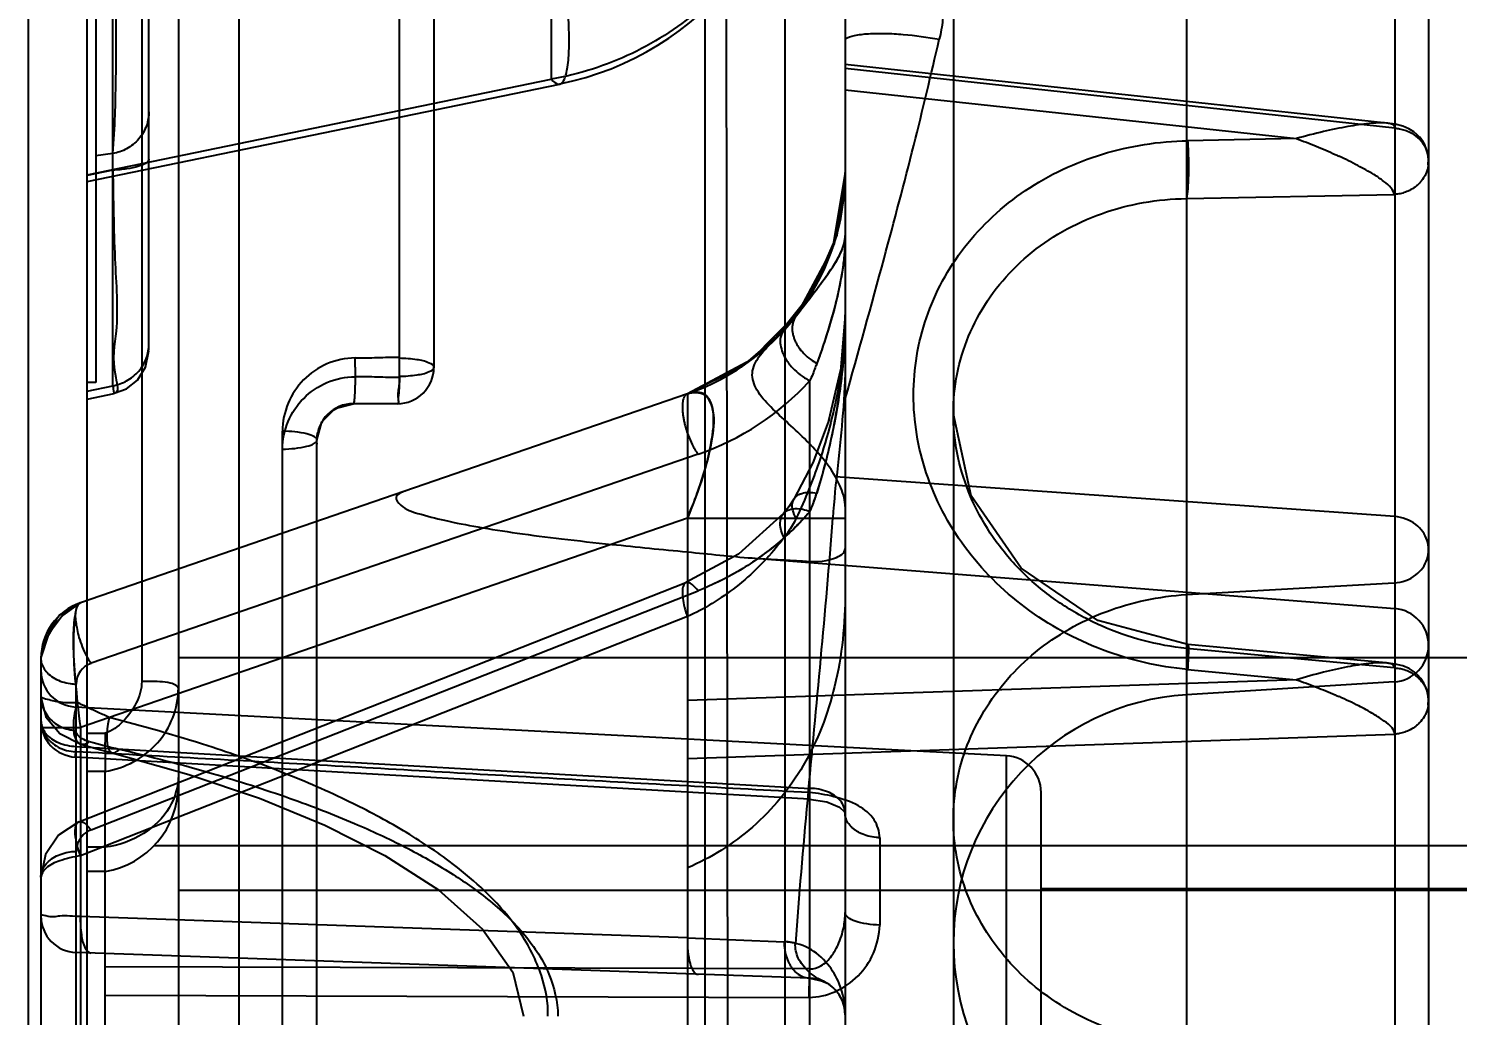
# Model space of a CAD drawing. Header units: millimetres. Extents: x 2588 to 3182, y 1243 to 1719.
# Drawn here: x 3063.8 to 3083.44, y 1511.33 to 1524.9 of the extents above; entities that cross this region are included whole.
import ezdxf

# ---------------------------------------------------------------- set-up
doc = ezdxf.new("R2010")
doc.units = ezdxf.units.MM
doc.styles.get("Standard").update_dxf_attribs({"font": 'arial.ttf'})
doc.dimstyles.get("Standard").update_dxf_attribs({"dimtxt": 0.18, "dimasz": 0.18, "dimexe": 0.18, "dimexo": 0.0625, "dimgap": 0.09, "dimtad": 0, "dimtih": 1, "dimtoh": 1, "dimzin": 0, "dimdsep": 46, "dimtxsty": 'Standard', "dimcen": 0.09, "dimadec": 0, "dimazin": 0, "dimtfac": 1, "dimtofl": 0, "dimtmove": 0, "dimatfit": 3, "dimfxl": 0, "dimtolj": 1, "dimtzin": 0, "dimarcsym": 0})

# ---------------------------------------------------------------- blocks, each defined once
blk = doc.blocks.new('*D48')
at = {"color": 4, "lineweight": -2, "transparency": 16777216}
for p, q in [((3063.796, 1492.05), (3063.796, 1666.695)), ((3071.796, 1666.695), (3087.793, 1666.695)), ((3133.795, 1666.695), (3114.696, 1666.695)), ((3141.795, 1501.767), (3141.795, 1666.695))]:
    blk.add_line(p, q, dxfattribs=at)
at = {"color": 4, "transparency": 16777216}
for points in [[(3071.796, 1668.028), (3071.796, 1665.362), (3063.796, 1666.695)], [(3133.795, 1668.028), (3133.795, 1665.362), (3141.795, 1666.695)]]:
    blk.add_solid(points, dxfattribs=at)
at = {"layer": 'Defpoints', "color": 0, "transparency": 16777216}
for p in [(3063.796, 1666.695), (3141.795, 1501.767), (3063.796, 1492.05)]:
    blk.add_point(p, dxfattribs=at)
at = {"color": 6, "transparency": 16777216, "insert": (3101.245, 1666.695), "char_height": 8, "attachment_point": 5}
blk.add_mtext('\\A1;78.00', dxfattribs=at)

msp = doc.modelspace()

# ---------------------------------------------------------------- linework, layer by layer
at = {"color": 6, "linetype": 'Continuous'}
for p, q in [((3064.6, 1329.21), (3064.6, 1649.21)), ((3068.893, 1520.113), (3068.893, 1596.347)), ((3069.367, 1595.848), (3069.367, 1520.241)), ((3065.855, 1594.741), (3065.855, 1415.981)), ((3066.685, 1580.05), (3066.685, 1439.898)), ((3074.19, 1578.646), (3074.19, 1498.3)), ((3075.021, 1577.657), (3075.021, 1440.874)), ((3082.576, 1553.105), (3082.576, 1435.377)), ((3083.04, 1552.602), (3083.04, 1435.879)), ((3079.712, 1551.921), (3079.712, 1436.56)), ((3076.508, 1548.511), (3076.508, 1439.971)), ((3065.352, 1543.218), (3065.352, 1515.923)), ((3073.091, 1543.17), (3073.091, 1445.311)), ((3073.36, 1543.192), (3073.415, 1501.396)), ((3065.45, 1520.47), (3065.45, 1538.53)), ((3064.72, 1532.031), (3064.72, 1520.031)), ((3070.979, 1526.162), (3070.979, 1524.201)), ((3064.954, 1519.988), (3064.954, 1525.21)), ((3082.463, 1523.596), (3075.021, 1524.402)), ((3082.575, 1523.527), (3075.021, 1524.345)), ((3064.6, 1522.887), (3070.979, 1524.201)), ((3064.6, 1522.795), (3071.098, 1524.134)), ((3075.021, 1524.056), (3081.224, 1523.385)), ((3081.224, 1523.385), (3079.727, 1523.355)), ((3064.954, 1523.179), (3064.72, 1523.148)), ((3064.954, 1522.95), (3064.6, 1522.875)), ((3075.02, 1522.917), (3074.848, 1521.877)), ((3079.712, 1522.56), (3082.568, 1522.616)), ((3074.848, 1521.877), (3074.348, 1520.949)), ((3075.021, 1520.964), (3074.956, 1520.191)), ((3074.348, 1520.949), (3074.182, 1520.751)), ((3074.958, 1520.207), (3074.793, 1519.504)), ((3064.72, 1520.031), (3064.6, 1520.031)), ((3064.6, 1519.914), (3064.954, 1519.988)), ((3074.536, 1504.202), (3074.536, 1520.058)), ((3072.852, 1519.876), (3064.508, 1517.003)), ((3064.6, 1519.803), (3064.974, 1519.881)), ((3072.852, 1519.876), (3072.852, 1504.383)), ((3068.867, 1519.741), (3068.26, 1519.741)), ((3067.286, 1469.118), (3067.286, 1519.364)), ((3067.763, 1519.184), (3067.76, 1519.222)), ((3072.998, 1519.046), (3064.654, 1516.173)), ((3082.576, 1518.189), (3074.886, 1518.738)), ((3072.852, 1518.166), (3064.508, 1515.293)), ((3072.852, 1518.166), (3075.021, 1518.166)), ((3073.893, 1517.608), (3082.576, 1516.925)), ((3064.487, 1513.997), (3072.831, 1517.282)), ((3079.712, 1517.117), (3082.568, 1517.278)), ((3064.654, 1513.885), (3072.998, 1517.17)), ((3072.852, 1516.815), (3064.508, 1513.529)), ((3064.034, 1516.5), (3063.966, 1516.253)), ((3089.855, 1516.25), (3065.855, 1516.25)), ((3082.568, 1516.111), (3079.712, 1516.378)), ((3082.456, 1516.178), (3079.731, 1516.433)), ((3063.966, 1516.243), (3063.966, 1508.017)), ((3079.727, 1516.088), (3081.224, 1515.948)), ((3064.45, 1508.372), (3064.45, 1515.888)), ((3081.224, 1515.948), (3072.852, 1515.661)), ((3082.568, 1515.919), (3079.712, 1515.741)), ((3077.238, 1514.902), (3064.442, 1515.572)), ((3063.966, 1515.293), (3064.508, 1515.293)), ((3064.508, 1515.293), (3064.508, 1508.967)), ((3064.85, 1515.207), (3064.6, 1515.207)), ((3064.85, 1515.207), (3064.85, 1515.107)), ((3072.852, 1514.866), (3082.575, 1515.2)), ((3064.439, 1514.886), (3074.524, 1514.309)), ((3064.45, 1515.032), (3074.536, 1514.455)), ((3077.238, 1507.75), (3077.238, 1514.902)), ((3064.6, 1514.689), (3064.85, 1514.689)), ((3064.85, 1507.139), (3064.85, 1514.687)), ((3077.714, 1508.252), (3077.714, 1514.4)), ((3075.497, 1513.776), (3075.497, 1512.576)), ((3064.85, 1513.645), (3064.6, 1513.645)), ((3089.855, 1513.663), (3065.517, 1513.663)), ((3064.85, 1513.311), (3064.6, 1513.311)), ((3090.855, 1513.05), (3065.855, 1513.05)), ((3141.795, 1513.076), (3077.714, 1513.076)), ((3072.852, 1512.401), (3064.508, 1512.693)), ((3072.852, 1512.401), (3074.182, 1512.347)), ((3074.536, 1511.845), (3064.45, 1512.197)), ((3074.536, 1511.973), (3064.85, 1512.001)), ((3074.536, 1511.845), (3074.73, 1511.799)), ((3064.85, 1511.612), (3074.527, 1511.583))]:
    msp.add_line(p, q, dxfattribs=at)
for points in [[(3083.036, 1523.023), (3083.039, 1523.101), (3083.03, 1523.172), (3083.009, 1523.248), (3082.97, 1523.329), (3082.932, 1523.384), (3082.885, 1523.437), (3082.836, 1523.478), (3082.769, 1523.52), (3082.685, 1523.555), (3082.581, 1523.58), (3082.465, 1523.595)], [(3083.025, 1523.193), (3083.009, 1523.244), (3082.987, 1523.298), (3082.955, 1523.352), (3082.914, 1523.406)], [(3075.02, 1522.917), (3074.904, 1522.058), (3074.56, 1521.259), (3074.015, 1520.582)], [(3075.02, 1522.917), (3074.868, 1521.939), (3074.423, 1521.05)], [(3074.423, 1521.05), (3073.73, 1520.342), (3072.852, 1519.876)], [(3074.348, 1520.949), (3074.266, 1520.848), (3074.182, 1520.751)], [(3074.181, 1520.751), (3073.589, 1520.242), (3072.851, 1519.876)], [(3064.973, 1519.884), (3065.141, 1519.946), (3065.293, 1520.066), (3065.405, 1520.244), (3065.45, 1520.468)], [(3067.76, 1519.24), (3067.829, 1519.49), (3068.011, 1519.673), (3068.26, 1519.741)], [(3067.951, 1519.632), (3068.103, 1519.715), (3068.26, 1519.741)], [(3079.731, 1516.433), (3078.494, 1516.763), (3077.44, 1517.481), (3076.752, 1518.477), (3076.508, 1519.595)], [(3074.799, 1519.524), (3074.578, 1518.929), (3074.317, 1518.43)], [(3067.76, 1469.241), (3067.76, 1519.263), (3067.764, 1519.305), (3067.772, 1519.349)], [(3074.317, 1518.43), (3074.246, 1518.323), (3074.174, 1518.232)], [(3074.175, 1518.233), (3073.554, 1517.672), (3072.831, 1517.282)], [(3064.507, 1517.004), (3064.261, 1516.83), (3064.071, 1516.575), (3063.966, 1516.251)], [(3064.508, 1517.003), (3064.222, 1516.834), (3064.036, 1516.571), (3063.966, 1516.244)], [(3064.507, 1517.004), (3064.319, 1516.883), (3064.158, 1516.712), (3064.034, 1516.5)], [(3083.035, 1515.596), (3083.04, 1515.676), (3083.03, 1515.753), (3083.01, 1515.825), (3082.975, 1515.901), (3082.934, 1515.964), (3082.887, 1516.017), (3082.841, 1516.058), (3082.774, 1516.101), (3082.688, 1516.138), (3082.58, 1516.163), (3082.459, 1516.178)], [(3063.966, 1515.713), (3064.032, 1515.44), (3064.226, 1515.208), (3064.513, 1515.063)], [(3083.032, 1515.738), (3083.027, 1515.768), (3083.02, 1515.794), (3083.011, 1515.819), (3083.002, 1515.845)], [(3064.512, 1515.063), (3064.72, 1515.003), (3064.945, 1514.943)], [(3064.945, 1514.943), (3065.999, 1514.647), (3066.971, 1514.318), (3067.87, 1513.949), (3068.695, 1513.533), (3069.43, 1513.059), (3070.037, 1512.522), (3070.451, 1511.93), (3070.597, 1511.326)], [(3074.524, 1514.308), (3074.768, 1514.269), (3074.941, 1514.196), (3075.013, 1514.133), (3075.02, 1514.111)], [(3064.488, 1513.996), (3064.205, 1513.813), (3064.028, 1513.545), (3063.966, 1513.235)], [(3074.536, 1511.845), (3074.665, 1511.824), (3074.773, 1511.776), (3074.861, 1511.711), (3074.93, 1511.631), (3074.98, 1511.541), (3075.01, 1511.444), (3075.021, 1511.343)]]:
    msp.add_lwpolyline(points, dxfattribs=at)
for centre, radius, start, end in [((3070.25, 1528.248), 4.2, 281.6448, 0), ((3071.805, 1522.917), 3.216, 289.0001, 360), ((3060.048, 1520.243), 8.846, 359.9893, 0.9018), ((3059.39, 1520.242), 8.897, 359.9915, 0.8141), ((3068.867, 1520.241), 0.5, 270, 0), ((3071.788, 1522.561), 3.717, 288.992, 317.6662), ((3068.26, 1519.241), 0.5, 90, 180), ((3064.77, 1516.243), 0.804, 109, 180), ((3082.536, 1516.422), 0.504, 273.5697, 85.5), ((3064.468, 1516.074), 0.502, 180, 267), ((3064.752, 1515.888), 0.301, 108.9838, 180.0199), ((3079.925, 1512.331), 3.417, 93.5697, 266.4303), ((3064.468, 1515.387), 0.503, 180.0141, 266.7508), ((3067.611, 1526.019), 11.321, 254.7357, 256.8906), ((3077.211, 1514.4), 0.502, 0, 87), ((3064.649, 1514.5), 1.206, 279.594, 359.9998), ((3064.468, 1512.7), 0.502, 179.9979, 268.0026), ((3074.518, 1511.343), 0.502, 0, 88)]:
    msp.add_arc(centre, radius, start, end, dxfattribs=at)
msp.add_ellipse((3083.591, 1530.421), major_axis=(39.427, 0), ratio=0.335213, start_param=-1.874194, end_param=-1.846674, dxfattribs=at)
for points, knots in [([(3074.714, 1529.754), (3074.712, 1529.629), (3074.848, 1529.301), (3075.139, 1528.802), (3075.534, 1528.263), (3075.873, 1527.701), (3076.127, 1527.139), (3076.307, 1526.561), (3076.399, 1525.995), (3076.414, 1525.479), (3076.369, 1525.072), (3076.338, 1524.836), (3076.313, 1524.751)], [0, 0, 0, 0, 0.06935, 0.188636, 0.324328, 0.438175, 0.551863, 0.665673, 0.772827, 0.868902, 0.95076, 1, 1, 1, 1]), ([(3074.45, 1528.248), (3074.45, 1527.866), (3074.34, 1527.098), (3073.857, 1526.039), (3073.094, 1525.152), (3072.113, 1524.506), (3071.362, 1524.268), (3070.979, 1524.201)], [0, 0, 0, 0, 0.198155, 0.396957, 0.596853, 0.797952, 1, 1, 1, 1]), ([(3064.954, 1523.179), (3064.971, 1523.355), (3064.993, 1523.84), (3065.005, 1524.728), (3064.997, 1525.889), (3064.983, 1526.74), (3064.975, 1527.19)], [0, 0, 0, 0, 0.132073, 0.362945, 0.663591, 1, 1, 1, 1]), ([(3071.097, 1524.134), (3071.127, 1524.14), (3071.164, 1524.196), (3071.189, 1524.277), (3071.216, 1524.419), (3071.229, 1524.651), (3071.22, 1525.161), (3071.142, 1525.967), (3071.042, 1526.654), (3070.979, 1527.035)], [0, 0, 0, 0, 0.031471, 0.05668, 0.089223, 0.176715, 0.293631, 0.607035, 1, 1, 1, 1]), ([(3075.02, 1524.755), (3075.059, 1524.778), (3075.167, 1524.809), (3075.35, 1524.83), (3075.575, 1524.832), (3075.9, 1524.813), (3076.149, 1524.779), (3076.313, 1524.751)], [0, 0, 0, 0, 0.102945, 0.252056, 0.42397, 0.619423, 1, 1, 1, 1]), ([(3075.021, 1519.806), (3075.203, 1520.448), (3075.524, 1521.609), (3075.961, 1523.256), (3076.202, 1524.264), (3076.313, 1524.751)], [0, 0, 0, 0, 0.392119, 0.706552, 1, 1, 1, 1]), ([(3070.979, 1524.201), (3070.989, 1524.19), (3071.02, 1524.157), (3071.067, 1524.128), (3071.097, 1524.134)], [0, 0, 0, 0, 0.336573, 1, 1, 1, 1]), ([(3065.45, 1523.754), (3065.45, 1523.689), (3065.426, 1523.552), (3065.319, 1523.37), (3065.153, 1523.236), (3065.02, 1523.19), (3064.954, 1523.179)], [0, 0, 0, 0, 0.239578, 0.496042, 0.7549, 1, 1, 1, 1]), ([(3082.463, 1523.596), (3082.384, 1523.604), (3082.204, 1523.593), (3081.916, 1523.549), (3081.581, 1523.481), (3081.348, 1523.419), (3081.224, 1523.385)], [0, 0, 0, 0, 0.18877, 0.424904, 0.694615, 1, 1, 1, 1]), ([(3082.576, 1523.527), (3082.577, 1523.536), (3082.574, 1523.559), (3082.538, 1523.582), (3082.499, 1523.591), (3082.472, 1523.595), (3082.463, 1523.596)], [0, 0, 0, 0, 0.179018, 0.432727, 0.814851, 1, 1, 1, 1]), ([(3082.576, 1523.527), (3082.598, 1523.526), (3082.645, 1523.52), (3082.717, 1523.501), (3082.793, 1523.469), (3082.854, 1523.429), (3082.901, 1523.389), (3082.947, 1523.342), (3082.985, 1523.286), (3083.014, 1523.223), (3083.029, 1523.173), (3083.039, 1523.121), (3083.041, 1523.067), (3083.037, 1523.014), (3083.026, 1522.962), (3083.009, 1522.912), (3082.979, 1522.85), (3082.939, 1522.795), (3082.892, 1522.749), (3082.844, 1522.709), (3082.782, 1522.671), (3082.705, 1522.64), (3082.634, 1522.623), (3082.589, 1522.617), (3082.568, 1522.616)], [0, 0, 0, 0, 0.046356, 0.098012, 0.155049, 0.217226, 0.250098, 0.283998, 0.35423, 0.39038, 0.426984, 0.463894, 0.500967, 0.53806, 0.575028, 0.611721, 0.64798, 0.718442, 0.752438, 0.785385, 0.847629, 0.904622, 0.956138, 1, 1, 1, 1]), ([(3075.96, 1519.861), (3075.961, 1520.219), (3076.081, 1520.951), (3076.622, 1521.94), (3077.474, 1522.724), (3078.545, 1523.226), (3079.332, 1523.347), (3079.727, 1523.355)], [0, 0, 0, 0, 0.189325, 0.383918, 0.584874, 0.791339, 1, 1, 1, 1]), ([(3079.727, 1523.355), (3079.732, 1523.284), (3079.736, 1523.2), (3079.738, 1523.115), (3079.738, 1523.103)], [0, 0, 0, 0, 0.849713, 1, 1, 1, 1]), ([(3081.224, 1523.385), (3081.315, 1523.351), (3081.493, 1523.281), (3081.687, 1523.198), (3081.789, 1523.151), (3081.807, 1523.143)], [0, 0, 0, 0, 0.46265, 0.909568, 1, 1, 1, 1]), ([(3082.568, 1522.616), (3082.562, 1522.648), (3082.523, 1522.719), (3082.418, 1522.804), (3082.266, 1522.908), (3082.057, 1523.02), (3081.895, 1523.102), (3081.807, 1523.143)], [0, 0, 0, 0, 0.103922, 0.247303, 0.424758, 0.690302, 1, 1, 1, 1]), ([(3064.954, 1522.95), (3064.963, 1522.544), (3064.963, 1521.827), (3065.047, 1520.811), (3064.92, 1520.32), (3065.046, 1519.897), (3064.974, 1519.881)], [0, 0, 0, 0, 0.396588, 0.720199, 0.927711, 1, 1, 1, 1]), ([(3065.45, 1523.102), (3065.45, 1523.082), (3065.419, 1523.049), (3065.368, 1523.023), (3065.277, 1522.99), (3065.137, 1522.964), (3065.018, 1522.953), (3064.954, 1522.95)], [0, 0, 0, 0, 0.114201, 0.208965, 0.331681, 0.64562, 1, 1, 1, 1]), ([(3079.738, 1523.103), (3079.739, 1523.035), (3079.74, 1522.898), (3079.732, 1522.717), (3079.721, 1522.603), (3079.712, 1522.56)], [0, 0, 0, 0, 0.372964, 0.755013, 1, 1, 1, 1]), ([(3079.712, 1516.378), (3079.512, 1516.398), (3079.112, 1516.471), (3078.536, 1516.673), (3078.001, 1516.964), (3077.527, 1517.335), (3077.129, 1517.773), (3076.82, 1518.263), (3076.61, 1518.79), (3076.504, 1519.334), (3076.503, 1519.881), (3076.609, 1520.417), (3076.82, 1520.926), (3077.129, 1521.39), (3077.528, 1521.794), (3078.003, 1522.124), (3078.539, 1522.369), (3079.116, 1522.521), (3079.514, 1522.558), (3079.712, 1522.56)], [0, 0, 0, 0, 0.061457, 0.123796, 0.186017, 0.247176, 0.307148, 0.366103, 0.423622, 0.479656, 0.534847, 0.589989, 0.645757, 0.702336, 0.759676, 0.818294, 0.878394, 0.939252, 1, 1, 1, 1]), ([(3074.348, 1520.949), (3074.418, 1521.04), (3074.543, 1521.202), (3074.724, 1521.438), (3074.868, 1521.643), (3074.981, 1521.844), (3075.021, 1521.982), (3075.021, 1522.053)], [0, 0, 0, 0, 0.26501, 0.469084, 0.681768, 0.837699, 1, 1, 1, 1]), ([(3074.348, 1520.949), (3074.478, 1521.117), (3074.675, 1521.372), (3074.926, 1521.724), (3075.02, 1521.939), (3075.021, 1522.053)], [0, 0, 0, 0, 0.48966, 0.73683, 1, 1, 1, 1]), ([(3075.021, 1522.055), (3075.021, 1521.887), (3074.98, 1521.461), (3074.832, 1520.874), (3074.693, 1520.461), (3074.631, 1520.295)], [0, 0, 0, 0, 0.277956, 0.705816, 1, 1, 1, 1]), ([(3075.021, 1522.053), (3075.021, 1521.993), (3075.016, 1521.864), (3074.996, 1521.657), (3074.959, 1521.426), (3074.906, 1521.182), (3074.84, 1520.932), (3074.766, 1520.683), (3074.695, 1520.471), (3074.649, 1520.342), (3074.632, 1520.295)], [0, 0, 0, 0, 0.098322, 0.214738, 0.345192, 0.484985, 0.628927, 0.773471, 0.915628, 1, 1, 1, 1]), ([(3075.021, 1520.964), (3075.021, 1520.766), (3074.999, 1520.405), (3074.923, 1519.911), (3074.814, 1519.429), (3074.683, 1518.989), (3074.52, 1518.55), (3074.411, 1518.298), (3074.348, 1518.166)], [0, 0, 0, 0, 0.204942, 0.373467, 0.516539, 0.715509, 0.848626, 1, 1, 1, 1]), ([(3074.348, 1520.949), (3074.333, 1520.93), (3074.306, 1520.882), (3074.288, 1520.795), (3074.296, 1520.715), (3074.312, 1520.654), (3074.329, 1520.609), (3074.351, 1520.564), (3074.389, 1520.502), (3074.452, 1520.425), (3074.538, 1520.35), (3074.603, 1520.31), (3074.631, 1520.295)], [0, 0, 0, 0, 0.087303, 0.205479, 0.325585, 0.385556, 0.444683, 0.505739, 0.571821, 0.717715, 0.877285, 1, 1, 1, 1]), ([(3075.021, 1520.962), (3075.021, 1520.674), (3074.987, 1520.105), (3074.845, 1519.286), (3074.706, 1518.763), (3074.631, 1518.512)], [0, 0, 0, 0, 0.348198, 0.684489, 1, 1, 1, 1]), ([(3074.631, 1518.512), (3074.695, 1518.707), (3074.839, 1519.237), (3074.982, 1520.056), (3075.021, 1520.681), (3075.021, 1520.961)], [0, 0, 0, 0, 0.247483, 0.661521, 1, 1, 1, 1]), ([(3074.886, 1518.738), (3074.836, 1518.826), (3074.712, 1518.999), (3074.491, 1519.237), (3074.244, 1519.465), (3074.004, 1519.686), (3073.803, 1519.9), (3073.711, 1520.165), (3073.832, 1520.403), (3073.951, 1520.52), (3074.015, 1520.582)], [0, 0, 0, 0, 0.129249, 0.268584, 0.413172, 0.55571, 0.683431, 0.786058, 0.886521, 1, 1, 1, 1]), ([(3074.182, 1520.751), (3074.157, 1520.724), (3074.125, 1520.655), (3074.127, 1520.545), (3074.153, 1520.459), (3074.183, 1520.393), (3074.211, 1520.345), (3074.242, 1520.299), (3074.294, 1520.234), (3074.375, 1520.156), (3074.464, 1520.094), (3074.521, 1520.065), (3074.536, 1520.058)], [0, 0, 0, 0, 0.126641, 0.245727, 0.371503, 0.434398, 0.495836, 0.559168, 0.628174, 0.78058, 0.943882, 1, 1, 1, 1]), ([(3064.954, 1519.988), (3065.02, 1520), (3065.153, 1520.046), (3065.319, 1520.179), (3065.426, 1520.361), (3065.45, 1520.498), (3065.45, 1520.564)], [0, 0, 0, 0, 0.245093, 0.503953, 0.760419, 1, 1, 1, 1]), ([(3068.286, 1520.369), (3068.387, 1520.369), (3068.589, 1520.375), (3068.792, 1520.382), (3068.893, 1520.382)], [0, 0, 0, 0, 0.500004, 1, 1, 1, 1]), ([(3068.286, 1520.369), (3068.153, 1520.369), (3067.887, 1520.313), (3067.56, 1520.084), (3067.34, 1519.755), (3067.286, 1519.494), (3067.286, 1519.364)], [0, 0, 0, 0, 0.256333, 0.503747, 0.750029, 1, 1, 1, 1]), ([(3068.287, 1520.241), (3068.287, 1520.177), (3068.286, 1520.082), (3068.282, 1519.962), (3068.279, 1519.885), (3068.275, 1519.825), (3068.271, 1519.779), (3068.266, 1519.757), (3068.263, 1519.741), (3068.26, 1519.741)], [0, 0, 0, 0, 0.382439, 0.563018, 0.719654, 0.841986, 0.928665, 0.980691, 1, 1, 1, 1]), ([(3068.867, 1519.741), (3068.89, 1519.741), (3068.867, 1519.874), (3068.902, 1519.998), (3068.894, 1520.158), (3068.894, 1520.241)], [0, 0, 0, 0, 0.136236, 0.501603, 1, 1, 1, 1]), ([(3068.893, 1520.369), (3068.973, 1520.368), (3069.117, 1520.355), (3069.269, 1520.326), (3069.367, 1520.27), (3069.367, 1520.241)], [0, 0, 0, 0, 0.473232, 0.82581, 1, 1, 1, 1]), ([(3069.367, 1520.241), (3069.367, 1520.211), (3069.269, 1520.155), (3069.117, 1520.127), (3068.973, 1520.114), (3068.893, 1520.113)], [0, 0, 0, 0, 0.174544, 0.527168, 1, 1, 1, 1]), ([(3074.631, 1520.295), (3074.624, 1520.275), (3074.595, 1520.195), (3074.562, 1520.116), (3074.536, 1520.058)], [0, 0, 0, 0, 0.246391, 1, 1, 1, 1]), ([(3074.631, 1520.295), (3074.624, 1520.275), (3074.595, 1520.195), (3074.562, 1520.116), (3074.536, 1520.058)], [0, 0, 0, 0, 0.246398, 1, 1, 1, 1]), ([(3075.021, 1520.327), (3075.021, 1520.088), (3074.995, 1519.609), (3074.918, 1518.891), (3074.867, 1518.41), (3074.849, 1518.168)], [0, 0, 0, 0, 0.33017, 0.663908, 1, 1, 1, 1]), ([(3064.954, 1519.988), (3064.956, 1519.973), (3064.958, 1519.947), (3064.964, 1519.911), (3064.967, 1519.895), (3064.971, 1519.883), (3064.974, 1519.884)], [0, 0, 0, 0, 0.441511, 0.752903, 0.936315, 1, 1, 1, 1]), ([(3067.286, 1519.117), (3067.286, 1519.246), (3067.34, 1519.505), (3067.561, 1519.831), (3067.888, 1520.058), (3068.153, 1520.112), (3068.286, 1520.112)], [0, 0, 0, 0, 0.248674, 0.494687, 0.742719, 1, 1, 1, 1]), ([(3068.893, 1520.1), (3068.792, 1520.1), (3068.589, 1520.106), (3068.387, 1520.112), (3068.286, 1520.112)], [0, 0, 0, 0, 0.499996, 1, 1, 1, 1]), ([(3068.893, 1520.1), (3068.892, 1520.038), (3068.895, 1519.922), (3068.871, 1519.832), (3068.882, 1519.741), (3068.867, 1519.741)], [0, 0, 0, 0, 0.517121, 0.870989, 1, 1, 1, 1]), ([(3072.852, 1519.876), (3072.83, 1519.869), (3072.796, 1519.824), (3072.782, 1519.743), (3072.782, 1519.665), (3072.788, 1519.597), (3072.796, 1519.545), (3072.807, 1519.491), (3072.819, 1519.443), (3072.828, 1519.412), (3072.831, 1519.401)], [0, 0, 0, 0, 0.135462, 0.298849, 0.495728, 0.599394, 0.702791, 0.810922, 0.929935, 1, 1, 1, 1]), ([(3072.852, 1518.166), (3072.946, 1518.393), (3073.098, 1518.786), (3073.207, 1519.313), (3073.229, 1519.674), (3073.08, 1519.921), (3072.919, 1519.9), (3072.852, 1519.876)], [0, 0, 0, 0, 0.364478, 0.62224, 0.799056, 0.893623, 1, 1, 1, 1]), ([(3072.852, 1519.876), (3072.927, 1519.902), (3073.128, 1519.907), (3073.238, 1519.578), (3073.188, 1519.201), (3073.061, 1518.703), (3072.931, 1518.354), (3072.852, 1518.166)], [0, 0, 0, 0, 0.118366, 0.241724, 0.446002, 0.695321, 1, 1, 1, 1]), ([(3072.852, 1518.166), (3072.9, 1518.28), (3072.985, 1518.496), (3073.088, 1518.805), (3073.16, 1519.076), (3073.202, 1519.307), (3073.217, 1519.501), (3073.206, 1519.66), (3073.169, 1519.786), (3073.094, 1519.877), (3072.976, 1519.91), (3072.895, 1519.891), (3072.852, 1519.876)], [0, 0, 0, 0, 0.182159, 0.343263, 0.480452, 0.594876, 0.689441, 0.766581, 0.828641, 0.880485, 0.932952, 1, 1, 1, 1]), ([(3079.727, 1516.088), (3079.329, 1516.126), (3078.536, 1516.308), (3077.471, 1516.888), (3076.624, 1517.731), (3076.085, 1518.752), (3075.96, 1519.499), (3075.96, 1519.861)], [0, 0, 0, 0, 0.206286, 0.413887, 0.617422, 0.813214, 1, 1, 1, 1]), ([(3072.831, 1519.401), (3072.84, 1519.37), (3072.866, 1519.294), (3072.918, 1519.174), (3072.967, 1519.088), (3072.998, 1519.046)], [0, 0, 0, 0, 0.248313, 0.607861, 1, 1, 1, 1]), ([(3072.831, 1519.401), (3072.84, 1519.37), (3072.866, 1519.294), (3072.918, 1519.174), (3072.967, 1519.088), (3072.998, 1519.046)], [0, 0, 0, 0, 0.248311, 0.60786, 1, 1, 1, 1]), ([(3067.76, 1519.241), (3067.76, 1519.26), (3067.708, 1519.302), (3067.554, 1519.348), (3067.399, 1519.362), (3067.286, 1519.364)], [0, 0, 0, 0, 0.111536, 0.329423, 1, 1, 1, 1]), ([(3067.286, 1519.117), (3067.399, 1519.119), (3067.554, 1519.133), (3067.708, 1519.18), (3067.76, 1519.222), (3067.76, 1519.241)], [0, 0, 0, 0, 0.670192, 0.888118, 1, 1, 1, 1]), ([(3075.021, 1518.326), (3075.021, 1518.367), (3075.008, 1518.457), (3074.961, 1518.595), (3074.913, 1518.689), (3074.886, 1518.738)], [0, 0, 0, 0, 0.283629, 0.614517, 1, 1, 1, 1]), ([(3068.973, 1518.541), (3068.925, 1518.524), (3068.798, 1518.471), (3068.95, 1518.292), (3069.179, 1518.222), (3069.543, 1518.126), (3069.997, 1518.042), (3070.534, 1517.956), (3071.147, 1517.879), (3071.582, 1517.832), (3071.812, 1517.808)], [0, 0, 0, 0, 0.047153, 0.085737, 0.166117, 0.283067, 0.427463, 0.595384, 0.786121, 1, 1, 1, 1]), ([(3074.347, 1518.166), (3074.326, 1518.201), (3074.303, 1518.252), (3074.292, 1518.319), (3074.292, 1518.357), (3074.299, 1518.392), (3074.311, 1518.422), (3074.329, 1518.449), (3074.354, 1518.473), (3074.385, 1518.493), (3074.44, 1518.516), (3074.524, 1518.527), (3074.595, 1518.519), (3074.631, 1518.512)], [0, 0, 0, 0, 0.195183, 0.264345, 0.325877, 0.381133, 0.431625, 0.481699, 0.535658, 0.595052, 0.661398, 0.818564, 1, 1, 1, 1]), ([(3074.536, 1518.257), (3074.552, 1518.293), (3074.586, 1518.378), (3074.616, 1518.463), (3074.631, 1518.512)], [0, 0, 0, 0, 0.436013, 1, 1, 1, 1]), ([(3074.536, 1518.257), (3074.546, 1518.281), (3074.581, 1518.365), (3074.611, 1518.451), (3074.631, 1518.512)], [0, 0, 0, 0, 0.288356, 1, 1, 1, 1]), ([(3074.536, 1518.257), (3074.392, 1518.092), (3074.082, 1517.79), (3073.561, 1517.426), (3073.187, 1517.244), (3072.998, 1517.17)], [0, 0, 0, 0, 0.346111, 0.679017, 1, 1, 1, 1]), ([(3074.536, 1518.257), (3074.394, 1518.094), (3074.084, 1517.792), (3073.563, 1517.427), (3073.186, 1517.244), (3072.998, 1517.17)], [0, 0, 0, 0, 0.340651, 0.680622, 1, 1, 1, 1]), ([(3074.182, 1517.902), (3074.15, 1517.962), (3074.106, 1518.079), (3074.166, 1518.264), (3074.353, 1518.318), (3074.472, 1518.284), (3074.536, 1518.257)], [0, 0, 0, 0, 0.279507, 0.495283, 0.716256, 1, 1, 1, 1]), ([(3074.182, 1517.902), (3074.15, 1517.962), (3074.106, 1518.079), (3074.166, 1518.264), (3074.353, 1518.318), (3074.472, 1518.284), (3074.536, 1518.257)], [0, 0, 0, 0, 0.279499, 0.495253, 0.716232, 1, 1, 1, 1]), ([(3074.348, 1518.166), (3074.331, 1518.134), (3074.296, 1518.073), (3074.241, 1517.984), (3074.202, 1517.929), (3074.182, 1517.902)], [0, 0, 0, 0, 0.34439, 0.677747, 1, 1, 1, 1]), ([(3074.348, 1518.166), (3074.331, 1518.134), (3074.296, 1518.073), (3074.241, 1517.984), (3074.202, 1517.929), (3074.182, 1517.902)], [0, 0, 0, 0, 0.346096, 0.679276, 1, 1, 1, 1]), ([(3074.848, 1518.166), (3074.798, 1517.523), (3074.683, 1516.231), (3074.497, 1514.285), (3074.385, 1512.981), (3074.336, 1512.325)], [0, 0, 0, 0, 0.330127, 0.663448, 1, 1, 1, 1]), ([(3082.568, 1517.278), (3082.674, 1517.284), (3082.871, 1517.353), (3083.046, 1517.593), (3083.046, 1517.875), (3082.872, 1518.112), (3082.679, 1518.182), (3082.576, 1518.189)], [0, 0, 0, 0, 0.224329, 0.411851, 0.593671, 0.781194, 1, 1, 1, 1]), ([(3074.182, 1517.902), (3074.157, 1517.869), (3074.047, 1517.728), (3073.835, 1517.492), (3073.529, 1517.22), (3073.2, 1516.991), (3072.968, 1516.868), (3072.852, 1516.815)], [0, 0, 0, 0, 0.071319, 0.309414, 0.546915, 0.777813, 1, 1, 1, 1]), ([(3072.852, 1517.704), (3073.149, 1517.676), (3073.671, 1517.616), (3074.359, 1517.589), (3074.779, 1517.552), (3075.021, 1517.686), (3075.021, 1517.753)], [0, 0, 0, 0, 0.401476, 0.712562, 0.909438, 1, 1, 1, 1]), ([(3072.831, 1517.282), (3072.815, 1517.276), (3072.798, 1517.251), (3072.788, 1517.216), (3072.781, 1517.167), (3072.784, 1517.085), (3072.804, 1516.969), (3072.83, 1516.876), (3072.849, 1516.822), (3072.852, 1516.815)], [0, 0, 0, 0, 0.106154, 0.159814, 0.227077, 0.408859, 0.654891, 0.948693, 1, 1, 1, 1]), ([(3072.998, 1517.17), (3072.974, 1517.201), (3072.935, 1517.246), (3072.874, 1517.286), (3072.841, 1517.286), (3072.831, 1517.282)], [0, 0, 0, 0, 0.550467, 0.85214, 1, 1, 1, 1]), ([(3075.021, 1517.155), (3075.021, 1516.72), (3074.941, 1515.889), (3074.51, 1514.76), (3073.797, 1513.887), (3073.175, 1513.501), (3072.852, 1513.361)], [0, 0, 0, 0, 0.282192, 0.534661, 0.771778, 1, 1, 1, 1]), ([(3079.712, 1510.935), (3079.334, 1510.956), (3078.588, 1511.113), (3077.61, 1511.669), (3076.882, 1512.491), (3076.492, 1513.493), (3076.492, 1514.559), (3076.882, 1515.56), (3077.61, 1516.383), (3078.588, 1516.939), (3079.334, 1517.095), (3079.712, 1517.117)], [0, 0, 0, 0, 0.116197, 0.229907, 0.34006, 0.447099, 0.552901, 0.65994, 0.770093, 0.883803, 1, 1, 1, 1]), ([(3064.508, 1517.003), (3064.456, 1516.985), (3064.424, 1516.761), (3064.401, 1516.437), (3064.437, 1515.897), (3064.48, 1515.507), (3064.508, 1515.293)], [0, 0, 0, 0, 0.095238, 0.31108, 0.626205, 1, 1, 1, 1]), ([(3064.468, 1515.634), (3064.45, 1515.81), (3064.423, 1516.126), (3064.407, 1516.557), (3064.43, 1516.816), (3064.465, 1516.989), (3064.508, 1517.003)], [0, 0, 0, 0, 0.382423, 0.692646, 0.903033, 1, 1, 1, 1]), ([(3064.508, 1517.003), (3064.477, 1516.993), (3064.431, 1516.893), (3064.442, 1516.732), (3064.468, 1516.6), (3064.489, 1516.529)], [0, 0, 0, 0, 0.199255, 0.552808, 1, 1, 1, 1]), ([(3064.489, 1516.529), (3064.502, 1516.485), (3064.532, 1516.399), (3064.587, 1516.28), (3064.631, 1516.206), (3064.654, 1516.173)], [0, 0, 0, 0, 0.348885, 0.694826, 1, 1, 1, 1]), ([(3079.712, 1516.378), (3079.715, 1516.392), (3079.719, 1516.41), (3079.725, 1516.427), (3079.729, 1516.433), (3079.731, 1516.433)], [0, 0, 0, 0, 0.709487, 0.910609, 1, 1, 1, 1]), ([(3079.731, 1516.433), (3079.734, 1516.432), (3079.736, 1516.415), (3079.739, 1516.389), (3079.739, 1516.334), (3079.737, 1516.264), (3079.733, 1516.179), (3079.729, 1516.119), (3079.727, 1516.088)], [0, 0, 0, 0, 0.030686, 0.110532, 0.267956, 0.481592, 0.730678, 1, 1, 1, 1]), ([(3063.966, 1516.243), (3063.966, 1516.231), (3063.967, 1516.207), (3063.978, 1516.156), (3064.009, 1516.091), (3064.071, 1516.02), (3064.156, 1515.96), (3064.257, 1515.917), (3064.358, 1515.894), (3064.423, 1515.889), (3064.45, 1515.888)], [0, 0, 0, 0, 0.054507, 0.111369, 0.235568, 0.376488, 0.533885, 0.703026, 0.875759, 1, 1, 1, 1]), ([(3082.456, 1516.178), (3082.377, 1516.185), (3082.199, 1516.172), (3081.912, 1516.123), (3081.579, 1516.05), (3081.347, 1515.984), (3081.224, 1515.948)], [0, 0, 0, 0, 0.188278, 0.424291, 0.694157, 1, 1, 1, 1]), ([(3082.568, 1516.112), (3082.569, 1516.12), (3082.566, 1516.143), (3082.53, 1516.166), (3082.492, 1516.174), (3082.465, 1516.177), (3082.456, 1516.178)], [0, 0, 0, 0, 0.180217, 0.433756, 0.816769, 1, 1, 1, 1]), ([(3082.568, 1516.112), (3082.59, 1516.11), (3082.637, 1516.105), (3082.709, 1516.088), (3082.785, 1516.057), (3082.847, 1516.019), (3082.895, 1515.979), (3082.941, 1515.933), (3082.98, 1515.878), (3083.01, 1515.816), (3083.027, 1515.766), (3083.037, 1515.714), (3083.041, 1515.661), (3083.038, 1515.608), (3083.029, 1515.556), (3083.013, 1515.506), (3082.984, 1515.443), (3082.946, 1515.387), (3082.9, 1515.34), (3082.853, 1515.3), (3082.792, 1515.26), (3082.716, 1515.227), (3082.645, 1515.208), (3082.598, 1515.202), (3082.576, 1515.2)], [0, 0, 0, 0, 0.046138, 0.097623, 0.154484, 0.216485, 0.249271, 0.283087, 0.353153, 0.389218, 0.425732, 0.462546, 0.499515, 0.536497, 0.573348, 0.60992, 0.64606, 0.716306, 0.750213, 0.783088, 0.845243, 0.902218, 0.953776, 1, 1, 1, 1]), ([(3065.352, 1515.923), (3065.351, 1515.822), (3065.291, 1515.617), (3065.11, 1515.373), (3064.943, 1515.243), (3064.85, 1515.213)], [0, 0, 0, 0, 0.333128, 0.676832, 1, 1, 1, 1]), ([(3065.855, 1515.832), (3065.855, 1515.847), (3065.801, 1515.887), (3065.705, 1515.913), (3065.542, 1515.926), (3065.423, 1515.926), (3065.352, 1515.923)], [0, 0, 0, 0, 0.088271, 0.31739, 0.598668, 1, 1, 1, 1]), ([(3081.224, 1515.948), (3081.316, 1515.916), (3081.495, 1515.849), (3081.69, 1515.768), (3081.793, 1515.723), (3081.811, 1515.715)], [0, 0, 0, 0, 0.462467, 0.908983, 1, 1, 1, 1]), ([(3063.966, 1515.716), (3063.966, 1515.693), (3063.969, 1515.655), (3063.984, 1515.585), (3064.015, 1515.506), (3064.077, 1515.418), (3064.159, 1515.344), (3064.258, 1515.289), (3064.355, 1515.26), (3064.417, 1515.253), (3064.442, 1515.252)], [0, 0, 0, 0, 0.092647, 0.157036, 0.293303, 0.438615, 0.590389, 0.744754, 0.897078, 1, 1, 1, 1]), ([(3064.469, 1515.634), (3064.392, 1515.627), (3064.249, 1515.629), (3064.086, 1515.667), (3063.988, 1515.692), (3063.966, 1515.716)], [0, 0, 0, 0, 0.452896, 0.809829, 1, 1, 1, 1]), ([(3064.85, 1514.687), (3064.986, 1514.71), (3065.254, 1514.801), (3065.583, 1515.061), (3065.802, 1515.418), (3065.855, 1515.693), (3065.855, 1515.832)], [0, 0, 0, 0, 0.25155, 0.503811, 0.747549, 1, 1, 1, 1]), ([(3082.575, 1515.2), (3082.574, 1515.231), (3082.532, 1515.305), (3082.423, 1515.386), (3082.27, 1515.487), (3082.062, 1515.599), (3081.901, 1515.675), (3081.811, 1515.715)], [0, 0, 0, 0, 0.098514, 0.248626, 0.43387, 0.684151, 1, 1, 1, 1]), ([(3064.468, 1515.635), (3064.452, 1515.586), (3064.428, 1515.493), (3064.413, 1515.38), (3064.411, 1515.3), (3064.413, 1515.249), (3064.419, 1515.206), (3064.428, 1515.168), (3064.44, 1515.135), (3064.455, 1515.107), (3064.475, 1515.084), (3064.507, 1515.061), (3064.567, 1515.056), (3064.609, 1515.081), (3064.63, 1515.098)], [0, 0, 0, 0, 0.208602, 0.38638, 0.463737, 0.532204, 0.591699, 0.642651, 0.688551, 0.731942, 0.772539, 0.811021, 0.889897, 1, 1, 1, 1]), ([(3064.906, 1515.43), (3064.855, 1515.452), (3064.755, 1515.497), (3064.609, 1515.565), (3064.515, 1515.611), (3064.468, 1515.634)], [0, 0, 0, 0, 0.344697, 0.678366, 1, 1, 1, 1]), ([(3063.966, 1515.387), (3063.966, 1515.325), (3064.022, 1515.19), (3064.211, 1515.065), (3064.367, 1515.034), (3064.45, 1515.032)], [0, 0, 0, 0, 0.283945, 0.618972, 1, 1, 1, 1]), ([(3063.966, 1515.387), (3063.966, 1515.315), (3064.014, 1515.162), (3064.198, 1515.004), (3064.359, 1514.962), (3064.442, 1514.958)], [0, 0, 0, 0, 0.311255, 0.644645, 1, 1, 1, 1]), ([(3064.906, 1515.43), (3064.899, 1515.4), (3064.884, 1515.327), (3064.873, 1515.235), (3064.871, 1515.157), (3064.872, 1515.108), (3064.876, 1515.067), (3064.883, 1515.032), (3064.892, 1515.002), (3064.906, 1514.971), (3064.935, 1514.938), (3064.982, 1514.943), (3065.016, 1514.966), (3065.034, 1514.983), (3065.043, 1514.993)], [0, 0, 0, 0, 0.147781, 0.354229, 0.442795, 0.520168, 0.586274, 0.641664, 0.690144, 0.734185, 0.807515, 0.880919, 0.933923, 1, 1, 1, 1]), ([(3070.935, 1511.326), (3070.94, 1511.513), (3070.86, 1511.926), (3070.549, 1512.539), (3070.084, 1513.048), (3069.522, 1513.511), (3068.9, 1513.916), (3068.114, 1514.328), (3067.229, 1514.707), (3066.144, 1515.091), (3065.359, 1515.309), (3064.906, 1515.43)], [0, 0, 0, 0, 0.072954, 0.159922, 0.264728, 0.338242, 0.443093, 0.552706, 0.683174, 0.817366, 1, 1, 1, 1]), ([(3064.63, 1515.098), (3064.596, 1515.107), (3064.536, 1515.13), (3064.465, 1515.181), (3064.443, 1515.23), (3064.442, 1515.252)], [0, 0, 0, 0, 0.418419, 0.741986, 1, 1, 1, 1]), ([(3064.85, 1515.107), (3064.84, 1515.051), (3064.854, 1514.947), (3064.849, 1514.808), (3064.85, 1514.726), (3064.85, 1514.689)], [0, 0, 0, 0, 0.407952, 0.736306, 1, 1, 1, 1]), ([(3064.442, 1514.959), (3064.441, 1514.936), (3064.436, 1514.86), (3064.447, 1514.958), (3064.448, 1514.993), (3064.45, 1515.032)], [0, 0, 0, 0, 0.328768, 0.451585, 1, 1, 1, 1]), ([(3074.527, 1514.396), (3073.405, 1514.457), (3071.162, 1514.579), (3067.801, 1514.776), (3065.561, 1514.898), (3064.442, 1514.959)], [0, 0, 0, 0, 0.333746, 0.667085, 1, 1, 1, 1]), ([(3065.043, 1514.993), (3065.472, 1514.893), (3066.261, 1514.69), (3067.339, 1514.347), (3068.224, 1514.005), (3068.962, 1513.664), (3069.576, 1513.318), (3070.139, 1512.926), (3070.619, 1512.476), (3070.979, 1511.93), (3071.066, 1511.523), (3071.073, 1511.326)], [0, 0, 0, 0, 0.177674, 0.32883, 0.456187, 0.56002, 0.656566, 0.740276, 0.836409, 0.920585, 1, 1, 1, 1]), ([(3065.855, 1514.635), (3065.855, 1514.481), (3065.759, 1514.154), (3065.379, 1513.79), (3065.034, 1513.671), (3064.85, 1513.645)], [0, 0, 0, 0, 0.304301, 0.634337, 1, 1, 1, 1]), ([(3074.527, 1514.396), (3074.526, 1514.387), (3074.526, 1514.371), (3074.525, 1514.345), (3074.523, 1514.281), (3074.529, 1514.356), (3074.531, 1514.388), (3074.533, 1514.421), (3074.535, 1514.444), (3074.536, 1514.455)], [0, 0, 0, 0, 0.11069, 0.201534, 0.372693, 0.586772, 0.707887, 0.856517, 1, 1, 1, 1]), ([(3075.497, 1513.776), (3075.493, 1513.863), (3075.435, 1514.048), (3075.188, 1514.245), (3074.872, 1514.346), (3074.641, 1514.388), (3074.527, 1514.396)], [0, 0, 0, 0, 0.208922, 0.438437, 0.726402, 1, 1, 1, 1]), ([(3075.021, 1514.111), (3075.021, 1514.172), (3074.963, 1514.306), (3074.774, 1514.425), (3074.618, 1514.454), (3074.536, 1514.455)], [0, 0, 0, 0, 0.283001, 0.615882, 1, 1, 1, 1]), ([(3075.497, 1513.776), (3075.481, 1513.776), (3075.426, 1513.78), (3075.338, 1513.796), (3075.254, 1513.826), (3075.196, 1513.855), (3075.159, 1513.879), (3075.126, 1513.905), (3075.086, 1513.943), (3075.045, 1513.998), (3075.023, 1514.062), (3075.02, 1514.1), (3075.02, 1514.111)], [0, 0, 0, 0, 0.076198, 0.256697, 0.419758, 0.493285, 0.561159, 0.626434, 0.6918, 0.820905, 0.947356, 1, 1, 1, 1]), ([(3064.508, 1513.529), (3064.483, 1513.601), (3064.449, 1513.732), (3064.427, 1513.885), (3064.459, 1513.986), (3064.487, 1513.997)], [0, 0, 0, 0, 0.46631, 0.811869, 1, 1, 1, 1]), ([(3064.487, 1513.997), (3064.502, 1514.003), (3064.544, 1513.996), (3064.599, 1513.952), (3064.635, 1513.91), (3064.654, 1513.885)], [0, 0, 0, 0, 0.220879, 0.547641, 1, 1, 1, 1]), ([(3064.654, 1513.885), (3064.632, 1513.876), (3064.589, 1513.853), (3064.533, 1513.805), (3064.489, 1513.744), (3064.458, 1513.671), (3064.451, 1513.617), (3064.45, 1513.589)], [0, 0, 0, 0, 0.187678, 0.378178, 0.57489, 0.781167, 1, 1, 1, 1]), ([(3063.966, 1513.234), (3063.966, 1513.246), (3063.967, 1513.271), (3063.978, 1513.322), (3064.009, 1513.387), (3064.071, 1513.457), (3064.156, 1513.517), (3064.257, 1513.561), (3064.358, 1513.583), (3064.423, 1513.589), (3064.45, 1513.589)], [0, 0, 0, 0, 0.054509, 0.11137, 0.235569, 0.376488, 0.533885, 0.703025, 0.875758, 1, 1, 1, 1]), ([(3064.508, 1513.529), (3064.412, 1513.512), (3064.246, 1513.473), (3064.048, 1513.389), (3063.966, 1513.281), (3063.966, 1513.234)], [0, 0, 0, 0, 0.452199, 0.78202, 1, 1, 1, 1]), ([(3064.508, 1512.693), (3064.413, 1512.695), (3064.237, 1512.715), (3064.105, 1512.673), (3063.966, 1512.722), (3063.966, 1512.7)], [0, 0, 0, 0, 0.521873, 0.874917, 1, 1, 1, 1]), ([(3074.536, 1511.973), (3074.588, 1511.972), (3074.708, 1512.01), (3074.836, 1512.141), (3074.94, 1512.325), (3075.004, 1512.528), (3075.021, 1512.68), (3075.021, 1512.748)], [0, 0, 0, 0, 0.158662, 0.361429, 0.54016, 0.794072, 1, 1, 1, 1]), ([(3075.497, 1512.576), (3075.437, 1512.577), (3075.323, 1512.587), (3075.171, 1512.62), (3075.065, 1512.668), (3075.021, 1512.724), (3075.021, 1512.747)], [0, 0, 0, 0, 0.33692, 0.645908, 0.866613, 1, 1, 1, 1]), ([(3064.508, 1512.693), (3064.505, 1512.609), (3064.515, 1512.459), (3064.547, 1512.288), (3064.619, 1512.192), (3064.654, 1512.19)], [0, 0, 0, 0, 0.457668, 0.807857, 1, 1, 1, 1]), ([(3064.508, 1512.693), (3064.505, 1512.609), (3064.515, 1512.46), (3064.547, 1512.289), (3064.619, 1512.192), (3064.654, 1512.19)], [0, 0, 0, 0, 0.457384, 0.806443, 1, 1, 1, 1]), ([(3074.527, 1511.583), (3074.646, 1511.584), (3074.897, 1511.642), (3075.211, 1511.86), (3075.436, 1512.185), (3075.488, 1512.444), (3075.497, 1512.576)], [0, 0, 0, 0, 0.236149, 0.49271, 0.737919, 1, 1, 1, 1]), ([(3072.852, 1512.401), (3072.85, 1512.34), (3072.854, 1512.221), (3072.879, 1512.062), (3072.92, 1511.95), (3072.974, 1511.9), (3072.998, 1511.899)], [0, 0, 0, 0, 0.337541, 0.649705, 0.871012, 1, 1, 1, 1]), ([(3072.852, 1512.401), (3072.851, 1512.39), (3072.852, 1512.369), (3072.852, 1512.337), (3072.851, 1512.316), (3072.852, 1512.306)], [0, 0, 0, 0, 0.336902, 0.669856, 1, 1, 1, 1]), ([(3074.182, 1512.347), (3074.181, 1512.329), (3074.183, 1512.271), (3074.197, 1512.178), (3074.227, 1512.092), (3074.258, 1512.033), (3074.283, 1511.994), (3074.31, 1511.959), (3074.351, 1511.917), (3074.413, 1511.874), (3074.482, 1511.85), (3074.523, 1511.846), (3074.536, 1511.845)], [0, 0, 0, 0, 0.083333, 0.256254, 0.413763, 0.485436, 0.552077, 0.616749, 0.682241, 0.814047, 0.946196, 1, 1, 1, 1]), ([(3074.336, 1512.325), (3074.32, 1512.329), (3074.286, 1512.337), (3074.234, 1512.344), (3074.199, 1512.347), (3074.182, 1512.347)], [0, 0, 0, 0, 0.331568, 0.664552, 1, 1, 1, 1]), ([(3075.021, 1511.343), (3075.021, 1511.489), (3074.974, 1511.742), (3074.786, 1512.057), (3074.53, 1512.286), (3074.298, 1512.34), (3074.182, 1512.347)], [0, 0, 0, 0, 0.304312, 0.520625, 0.75755, 1, 1, 1, 1]), ([(3074.73, 1511.799), (3074.653, 1511.834), (3074.515, 1511.924), (3074.365, 1512.106), (3074.331, 1512.256), (3074.336, 1512.325)], [0, 0, 0, 0, 0.367042, 0.701145, 1, 1, 1, 1]), ([(3074.527, 1511.583), (3074.527, 1511.63), (3074.527, 1511.722), (3074.53, 1511.852), (3074.533, 1511.935), (3074.536, 1511.973)], [0, 0, 0, 0, 0.364591, 0.707062, 1, 1, 1, 1])]:
    msp.add_open_spline(points, degree=3, knots=knots, dxfattribs=at)

# ---------------------------------------------------------------- dimensions: what is measured, and where the dimension line sits
dim = msp.add_linear_dim(base=(3063.796, 1666.695), p1=(3141.795, 1501.767), p2=(3063.796, 1492.05), dimstyle='Standard', override={"dimtxt": 8, "dimasz": 8, "dimexe": 0, "dimexo": 0, "dimgap": 0, "dimtih": 0, "dimtoh": 0, "dimzin": 0, "dimcen": 0, "dimclrd": 4, "dimclre": 4, "dimclrt": 6, "dimadec": 2, "dimtp": 0, "dimtm": 0, "dimtzin": 0})
dim.commit()
dim.dimension.update_dxf_attribs({"geometry": '*D48', "text_midpoint": (3101.245, 1666.695), "dimtype": 160})

doc.saveas('drawing.dxf')
